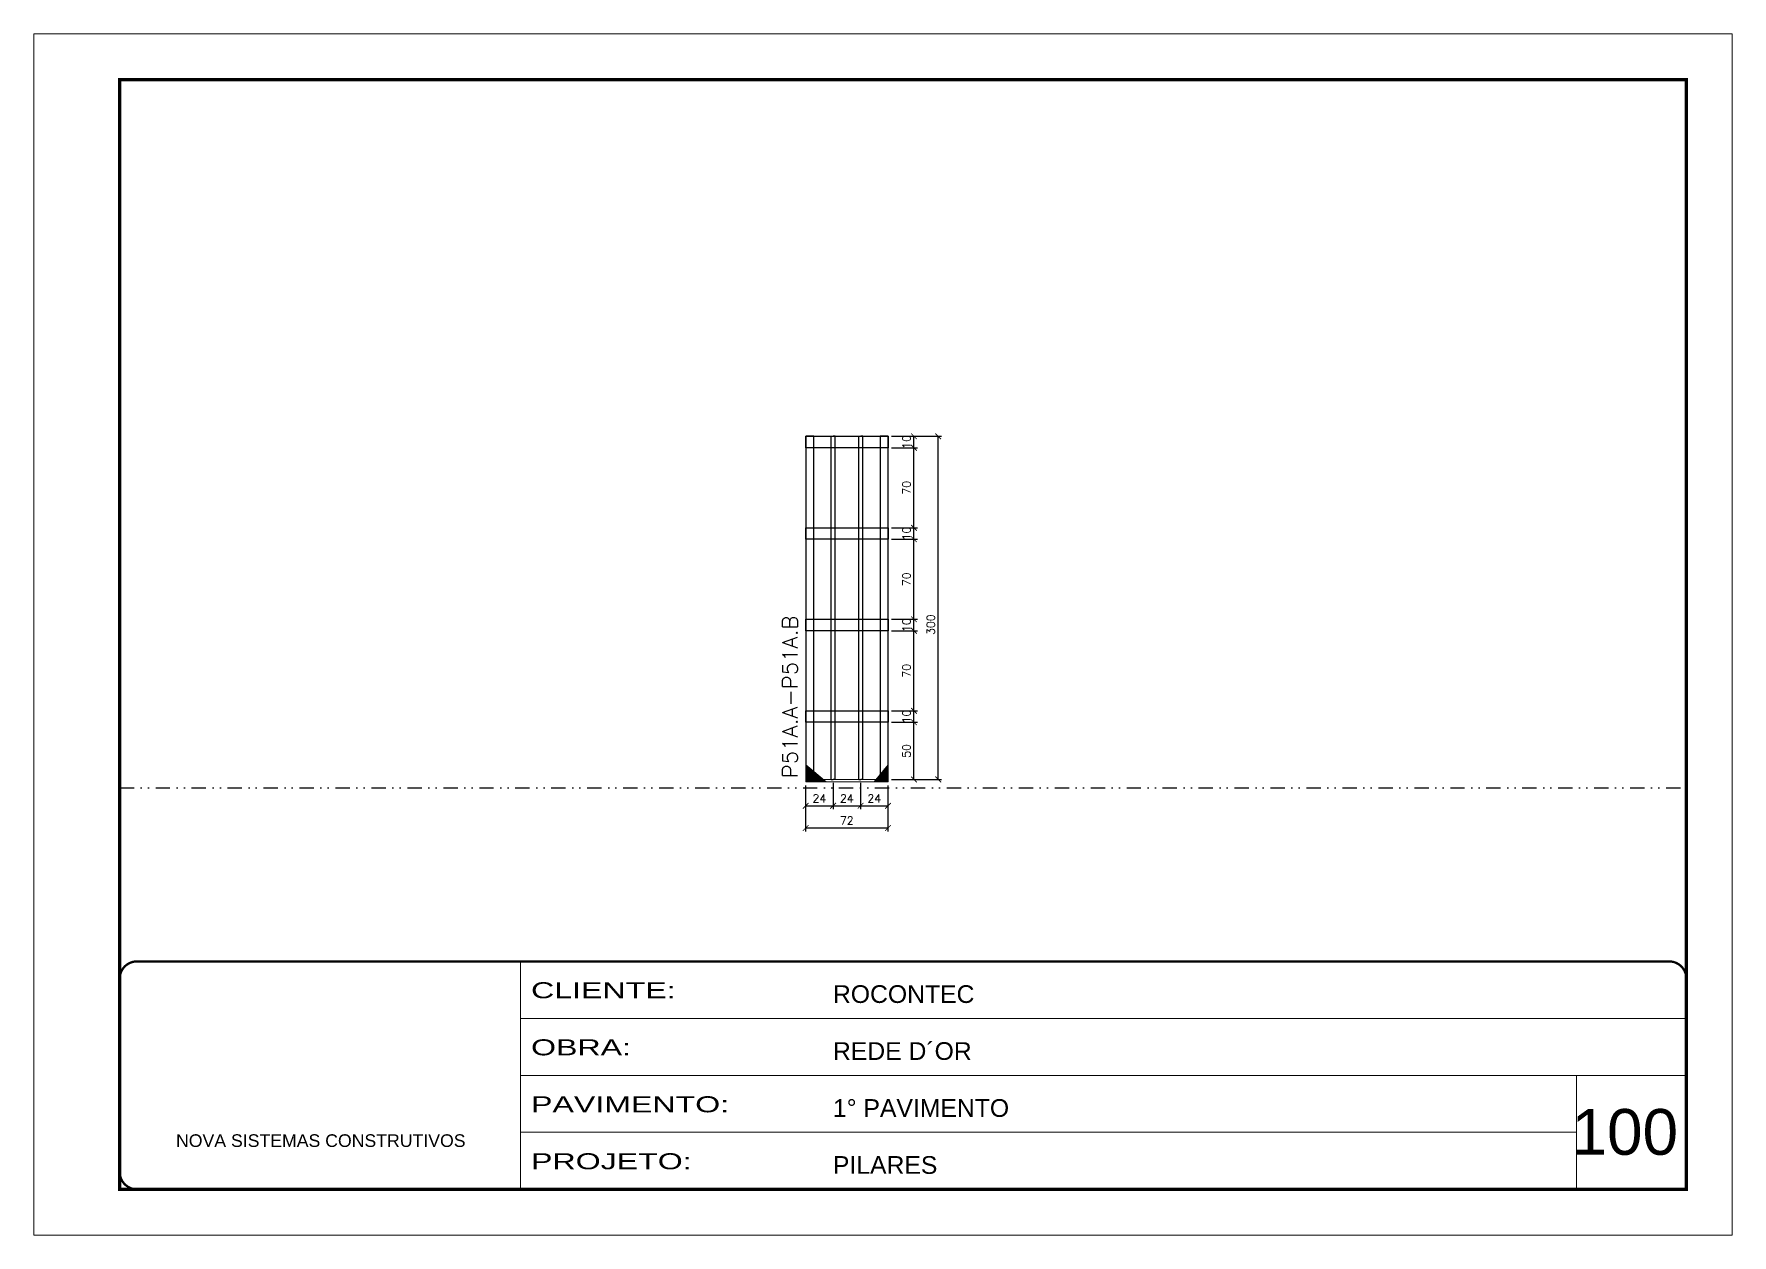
# Model space of a CAD drawing. Extents: x 2949 to 9203, y -16089 to 12527.
# Drawn here: x 7704 to 9189, y -16089 to -15039 of the extents above; entities that cross this region are included whole.
import ezdxf

# ---------------------------------------------------------------- set-up
doc = ezdxf.new("R2010")
doc.units = 0
for name, pattern in [('CONTINUO', [0]), ('DASHED', [0.75, 0.5, -0.25]), ('DIVIDE2', [0.625, 0.25, -0.125, 0, -0.125, 0, -0.125]), ('HIDDEN', [0.375, 0.25, -0.125])]:
    doc.linetypes.add(name, pattern=pattern)
for name, color, linetype, lineweight in [('CARIMBO', 255, 'Continuous', 9), ('Folhas', 255, 'Continuous', 9), ('Madeira', 126, 'Continuous', 18), ('Sarr 2.2x7', 40, 'Continuous', 9), ('SARRAFO DE PRESSAO', 251, 'DASHED', 9), ('Texto Seção', 7, 'Continuous', 15)]:
    doc.layers.add(name, color=color, linetype=linetype, lineweight=lineweight)
for name, color, linetype in [('COTA', 241, 'Continuous'), ('Nível', 160, 'Continuous'), ('SARR_2.2x10', 60, 'Continuous'), ('SARR_3.5x7', 81, 'Continuous'), ('SARR_7x7', 40, 'Continuous')]:
    doc.layers.add(name, color=color, linetype=linetype)
doc.styles.add('ARIAL', font='arial.ttf')
doc.styles.add('REGUA-120', font='ROMANS.shx', dxfattribs={"height": 15})
doc.styles.add('ROMANS', font='romans.shx')
doc.styles.add('Tecnologia', font='')
doc.styles.get('Tecnologia').set_extended_font_data('Forgotten Futurist')
doc.dimstyles.new('Cota Paínel', dxfattribs={"dimtxt": 7, "dimasz": 5, "dimexe": 3, "dimexo": 3, "dimgap": 3, "dimtad": 1, "dimdec": 1, "dimzin": 12, "dimdsep": 46, "dimtxsty": 'ROMANS', "dimblk": 'ARCHTICK', "dimcen": 0, "dimclrd": 4, "dimclre": 4, "dimclrt": 1, "dimadec": 1, "dimazin": 3, "dimtfac": 1, "dimtdec": 1, "dimtmove": 0, "dimatfit": 3, "dimldrblk": 'OBLIQUE', "dimfxl": 1, "dimtolj": 1, "dimtzin": 12, "dimarcsym": 0})

# ---------------------------------------------------------------- blocks, each defined once
blk = doc.blocks.new('9999999999')
at = {"color": 30, "linetype": 'CONTINUO'}
for p, q in [((98564.6, 34230.2), (98564.6, 34429.4)), ((98564.6, 34379.6), (99584, 34379.6)), ((98564.6, 34329.8), (99488, 34329.8)), ((99584, 34329.8), (99488, 34329.8)), ((99488, 34329.8), (99488, 34230.2)), ((98564.6, 34280), (99488, 34280))]:
    blk.add_line(p, q, dxfattribs=at)
at = {"color": 30, "linetype": 'CONTINUO', "const_width": 2}
blk.add_lwpolyline([(99584, 34230.2), (99584, 34414.4, 0.414214), (99569, 34429.4), (98229, 34429.4, 0.414214), (98214, 34414.4), (98214, 34245.2, 0.414214), (98229, 34230.2), (99584, 34230.2)], format="xyb", dxfattribs=at)
at = {"layer": 'Folhas'}
blk.add_lwpolyline([(98139, 34190.2), (99624, 34190.2), (99624, 35240.2), (98139, 35240.2)], close=True, dxfattribs=at)
at = {"layer": 'Folhas', "color": 30, "const_width": 3}
blk.add_lwpolyline([(98214, 34230.2), (99584, 34230.2), (99584, 35200.2), (98214, 35200.2)], close=True, dxfattribs=at)
at = {"color": 7, "linetype": 'Continuous', "ltscale": 5, "style": 'ARIAL'}
for s, height, p in [('ROCONTEC', 15.48, (98837.7, 34393.1)), ('REDE D´OR', 15.48, (98837.7, 34343.3)), ('1° PAVIMENTO', 15.483, (98837.7, 34293.5)), ('NOVA SISTEMAS CONSTRUTIVOS', 11.059, (98263.2, 34267.2)), ('PILARES', 15.48, (98837.7, 34243.7))]:
    blk.add_text(s, height=height, dxfattribs=at).set_placement(p)
at = {"layer": 'Folhas', "color": 7, "style": 'Tecnologia', "width": 1.5}
for s, p in [('CLIENTE:', (98573.7, 34397.2)), ('OBRA:', (98573.7, 34347.3)), ('PAVIMENTO:', (98573.7, 34297.5)), ('PROJETO:', (98573.7, 34247.7))]:
    blk.add_text(s, height=14, dxfattribs=at).set_placement(p)
blk = doc.blocks.new('_ArchTick')
at = {"color": 0, "linetype": 'ByBlock', "const_width": 0.15}
blk.add_lwpolyline([(-0.5, -0.5), (0.5, 0.5)], dxfattribs=at)
blk = doc.blocks.new('*D3488')
at = {"layer": 'COTA', "color": 4, "lineweight": -2, "transparency": 16777216}
for p, q in [((8378.9, -15696), (8378.9, -15716.8)), ((8402.9, -15693.8), (8402.9, -15716.8)), ((8378.9, -15713.8), (8402.9, -15713.8))]:
    blk.add_line(p, q, dxfattribs=at)
at = {"layer": 'Defpoints', "color": 0, "transparency": 16777216}
for p in [(8378.9, -15693), (8402.9, -15690.8), (8402.9, -15713.8)]:
    blk.add_point(p, dxfattribs=at)
at = {"layer": 'COTA', "color": 4, "lineweight": -2, "transparency": 16777216, "xscale": 5, "yscale": 5, "zscale": 5, "rotation": 180}
blk.add_blockref('_ArchTick', (8378.9, -15713.8), dxfattribs=at)
at = {"layer": 'COTA', "color": 4, "lineweight": -2, "transparency": 16777216, "xscale": 5, "yscale": 5, "zscale": 5}
blk.add_blockref('_ArchTick', (8402.9, -15713.8), dxfattribs=at)
at = {"layer": 'COTA', "color": 1, "transparency": 16777216, "insert": (8390.9, -15707.3), "char_height": 7, "attachment_point": 5, "style": 'ROMANS'}
blk.add_mtext('\\A1;24', dxfattribs=at)
blk = doc.blocks.new('_Oblique')
at = {"color": 0, "linetype": 'ByBlock', "lineweight": -2}
blk.add_line((-0.5, -0.5), (0.5, 0.5), dxfattribs=at)
blk = doc.blocks.new('*D3489')
at = {"layer": 'COTA', "color": 4, "lineweight": -2, "transparency": 16777216}
for p, q in [((8402.9, -15693.8), (8402.9, -15716.8)), ((8426.9, -15693.8), (8426.9, -15716.8)), ((8402.9, -15713.8), (8426.9, -15713.8))]:
    blk.add_line(p, q, dxfattribs=at)
at = {"layer": 'Defpoints', "color": 0, "transparency": 16777216}
for p in [(8402.9, -15690.8), (8426.9, -15690.8), (8426.9, -15713.8)]:
    blk.add_point(p, dxfattribs=at)
at = {"layer": 'COTA', "color": 4, "lineweight": -2, "transparency": 16777216, "xscale": 5, "yscale": 5, "zscale": 5, "rotation": 180}
blk.add_blockref('_ArchTick', (8402.9, -15713.8), dxfattribs=at)
at = {"layer": 'COTA', "color": 4, "lineweight": -2, "transparency": 16777216, "xscale": 5, "yscale": 5, "zscale": 5}
blk.add_blockref('_ArchTick', (8426.9, -15713.8), dxfattribs=at)
at = {"layer": 'COTA', "color": 1, "transparency": 16777216, "insert": (8414.9, -15707.3), "char_height": 7, "attachment_point": 5, "style": 'ROMANS'}
blk.add_mtext('\\A1;24', dxfattribs=at)
blk = doc.blocks.new('*D3490')
at = {"layer": 'COTA', "color": 4, "lineweight": -2, "transparency": 16777216}
for p, q in [((8426.9, -15693.8), (8426.9, -15716.8)), ((8450.9, -15696), (8450.9, -15716.8)), ((8426.9, -15713.8), (8450.9, -15713.8))]:
    blk.add_line(p, q, dxfattribs=at)
at = {"layer": 'Defpoints', "color": 0, "transparency": 16777216}
for p in [(8426.9, -15690.8), (8450.9, -15693), (8450.9, -15713.8)]:
    blk.add_point(p, dxfattribs=at)
at = {"layer": 'COTA', "color": 4, "lineweight": -2, "transparency": 16777216, "xscale": 5, "yscale": 5, "zscale": 5, "rotation": 180}
blk.add_blockref('_ArchTick', (8426.9, -15713.8), dxfattribs=at)
at = {"layer": 'COTA', "color": 4, "lineweight": -2, "transparency": 16777216, "xscale": 5, "yscale": 5, "zscale": 5}
blk.add_blockref('_ArchTick', (8450.9, -15713.8), dxfattribs=at)
at = {"layer": 'COTA', "color": 1, "transparency": 16777216, "insert": (8438.9, -15707.3), "char_height": 7, "attachment_point": 5, "style": 'ROMANS'}
blk.add_mtext('\\A1;24', dxfattribs=at)
blk = doc.blocks.new('*D3491')
at = {"layer": 'COTA', "color": 4, "lineweight": -2, "transparency": 16777216}
for p, q in [((8378.9, -15696), (8378.9, -15736.2)), ((8450.9, -15696), (8450.9, -15736.2)), ((8378.9, -15733.2), (8450.9, -15733.2))]:
    blk.add_line(p, q, dxfattribs=at)
at = {"layer": 'Defpoints', "color": 0, "transparency": 16777216}
for p in [(8378.9, -15693), (8450.9, -15693), (8450.9, -15733.2)]:
    blk.add_point(p, dxfattribs=at)
at = {"layer": 'COTA', "color": 4, "lineweight": -2, "transparency": 16777216, "xscale": 5, "yscale": 5, "zscale": 5, "rotation": 180}
blk.add_blockref('_ArchTick', (8378.9, -15733.2), dxfattribs=at)
at = {"layer": 'COTA', "color": 4, "lineweight": -2, "transparency": 16777216, "xscale": 5, "yscale": 5, "zscale": 5}
blk.add_blockref('_ArchTick', (8450.9, -15733.2), dxfattribs=at)
at = {"layer": 'COTA', "color": 1, "transparency": 16777216, "insert": (8414.9, -15726.7), "char_height": 7, "attachment_point": 5, "style": 'ROMANS'}
blk.add_mtext('\\A1;72', dxfattribs=at)
blk = doc.blocks.new('*D3492')
at = {"layer": 'COTA', "color": 4, "lineweight": -2, "transparency": 16777216}
for p, q in [((8453.9, -15640.8), (8476.6, -15640.8)), ((8473.6, -15690.8), (8473.6, -15640.8)), ((8453.9, -15690.8), (8476.6, -15690.8))]:
    blk.add_line(p, q, dxfattribs=at)
at = {"layer": 'Defpoints', "color": 0, "transparency": 16777216}
for p in [(8450.9, -15640.8), (8473.6, -15640.8), (8450.9, -15690.8)]:
    blk.add_point(p, dxfattribs=at)
at = {"layer": 'COTA', "color": 4, "lineweight": -2, "transparency": 16777216, "xscale": 5, "yscale": 5, "zscale": 5}
for p, rotation in [((8473.6, -15640.8), 90), ((8473.6, -15690.8), 270)]:
    blk.add_blockref('_ArchTick', p, dxfattribs=dict(at, rotation=rotation))
at = {"layer": 'COTA', "color": 1, "transparency": 16777216, "insert": (8467.1, -15665.8), "char_height": 7, "attachment_point": 5, "rotation": 90, "style": 'ROMANS'}
blk.add_mtext('\\A1;50', dxfattribs=at)
blk = doc.blocks.new('*D3493')
at = {"layer": 'COTA', "color": 4, "lineweight": -2, "transparency": 16777216}
for p, q in [((8453.9, -15630.8), (8476.6, -15630.8)), ((8473.6, -15640.8), (8473.6, -15630.8)), ((8453.9, -15640.8), (8476.6, -15640.8))]:
    blk.add_line(p, q, dxfattribs=at)
at = {"layer": 'Defpoints', "color": 0, "transparency": 16777216}
for p in [(8450.9, -15630.8), (8473.6, -15630.8), (8450.9, -15640.8)]:
    blk.add_point(p, dxfattribs=at)
at = {"layer": 'COTA', "color": 4, "lineweight": -2, "transparency": 16777216, "xscale": 5, "yscale": 5, "zscale": 5}
for p, rotation in [((8473.6, -15630.8), 90), ((8473.6, -15640.8), 270)]:
    blk.add_blockref('_ArchTick', p, dxfattribs=dict(at, rotation=rotation))
at = {"layer": 'COTA', "color": 1, "transparency": 16777216, "insert": (8467.1, -15635.8), "char_height": 7, "attachment_point": 5, "rotation": 90, "style": 'ROMANS'}
blk.add_mtext('\\A1;10', dxfattribs=at)
blk = doc.blocks.new('*D3494')
at = {"layer": 'COTA', "color": 4, "lineweight": -2, "transparency": 16777216}
for p, q in [((8453.9, -15560.8), (8476.6, -15560.8)), ((8473.6, -15630.8), (8473.6, -15560.8)), ((8453.9, -15630.8), (8476.6, -15630.8))]:
    blk.add_line(p, q, dxfattribs=at)
at = {"layer": 'Defpoints', "color": 0, "transparency": 16777216}
for p in [(8450.9, -15560.8), (8473.6, -15560.8), (8450.9, -15630.8)]:
    blk.add_point(p, dxfattribs=at)
at = {"layer": 'COTA', "color": 4, "lineweight": -2, "transparency": 16777216, "xscale": 5, "yscale": 5, "zscale": 5}
for p, rotation in [((8473.6, -15560.8), 90), ((8473.6, -15630.8), 270)]:
    blk.add_blockref('_ArchTick', p, dxfattribs=dict(at, rotation=rotation))
at = {"layer": 'COTA', "color": 1, "transparency": 16777216, "insert": (8467.1, -15595.8), "char_height": 7, "attachment_point": 5, "rotation": 90, "style": 'ROMANS'}
blk.add_mtext('\\A1;70', dxfattribs=at)
blk = doc.blocks.new('*D3495')
at = {"layer": 'COTA', "color": 4, "lineweight": -2, "transparency": 16777216}
for p, q in [((8453.9, -15550.8), (8476.6, -15550.8)), ((8453.9, -15560.8), (8476.6, -15560.8)), ((8473.6, -15560.8), (8473.6, -15550.8))]:
    blk.add_line(p, q, dxfattribs=at)
at = {"layer": 'Defpoints', "color": 0, "transparency": 16777216}
for p in [(8450.9, -15550.8), (8450.9, -15560.8), (8473.6, -15550.8)]:
    blk.add_point(p, dxfattribs=at)
at = {"layer": 'COTA', "color": 4, "lineweight": -2, "transparency": 16777216, "xscale": 5, "yscale": 5, "zscale": 5}
for p, rotation in [((8473.6, -15550.8), 90), ((8473.6, -15560.8), 270)]:
    blk.add_blockref('_ArchTick', p, dxfattribs=dict(at, rotation=rotation))
at = {"layer": 'COTA', "color": 1, "transparency": 16777216, "insert": (8467.1, -15555.8), "char_height": 7, "attachment_point": 5, "rotation": 90, "style": 'ROMANS'}
blk.add_mtext('\\A1;10', dxfattribs=at)
blk = doc.blocks.new('*D3496')
at = {"layer": 'COTA', "color": 4, "lineweight": -2, "transparency": 16777216}
for p, q in [((8453.9, -15480.8), (8476.6, -15480.8)), ((8473.6, -15550.8), (8473.6, -15480.8)), ((8453.9, -15550.8), (8476.6, -15550.8))]:
    blk.add_line(p, q, dxfattribs=at)
at = {"layer": 'Defpoints', "color": 0, "transparency": 16777216}
for p in [(8450.9, -15480.8), (8473.6, -15480.8), (8450.9, -15550.8)]:
    blk.add_point(p, dxfattribs=at)
at = {"layer": 'COTA', "color": 4, "lineweight": -2, "transparency": 16777216, "xscale": 5, "yscale": 5, "zscale": 5}
for p, rotation in [((8473.6, -15480.8), 90), ((8473.6, -15550.8), 270)]:
    blk.add_blockref('_ArchTick', p, dxfattribs=dict(at, rotation=rotation))
at = {"layer": 'COTA', "color": 1, "transparency": 16777216, "insert": (8467.1, -15515.8), "char_height": 7, "attachment_point": 5, "rotation": 90, "style": 'ROMANS'}
blk.add_mtext('\\A1;70', dxfattribs=at)
blk = doc.blocks.new('*D3497')
at = {"layer": 'COTA', "color": 4, "lineweight": -2, "transparency": 16777216}
for p, q in [((8453.9, -15470.8), (8476.6, -15470.8)), ((8473.6, -15480.8), (8473.6, -15470.8)), ((8453.9, -15480.8), (8476.6, -15480.8))]:
    blk.add_line(p, q, dxfattribs=at)
at = {"layer": 'Defpoints', "color": 0, "transparency": 16777216}
for p in [(8450.9, -15470.8), (8473.6, -15470.8), (8450.9, -15480.8)]:
    blk.add_point(p, dxfattribs=at)
at = {"layer": 'COTA', "color": 4, "lineweight": -2, "transparency": 16777216, "xscale": 5, "yscale": 5, "zscale": 5}
for p, rotation in [((8473.6, -15470.8), 90), ((8473.6, -15480.8), 270)]:
    blk.add_blockref('_ArchTick', p, dxfattribs=dict(at, rotation=rotation))
at = {"layer": 'COTA', "color": 1, "transparency": 16777216, "insert": (8467.1, -15475.8), "char_height": 7, "attachment_point": 5, "rotation": 90, "style": 'ROMANS'}
blk.add_mtext('\\A1;10', dxfattribs=at)
blk = doc.blocks.new('*D3498')
at = {"layer": 'COTA', "color": 4, "lineweight": -2, "transparency": 16777216}
for p, q in [((8453.9, -15400.8), (8476.6, -15400.8)), ((8473.6, -15470.8), (8473.6, -15400.8)), ((8453.9, -15470.8), (8476.6, -15470.8))]:
    blk.add_line(p, q, dxfattribs=at)
at = {"layer": 'Defpoints', "color": 0, "transparency": 16777216}
for p in [(8450.9, -15400.8), (8473.6, -15400.8), (8450.9, -15470.8)]:
    blk.add_point(p, dxfattribs=at)
at = {"layer": 'COTA', "color": 4, "lineweight": -2, "transparency": 16777216, "xscale": 5, "yscale": 5, "zscale": 5}
for p, rotation in [((8473.6, -15400.8), 90), ((8473.6, -15470.8), 270)]:
    blk.add_blockref('_ArchTick', p, dxfattribs=dict(at, rotation=rotation))
at = {"layer": 'COTA', "color": 1, "transparency": 16777216, "insert": (8467.1, -15435.8), "char_height": 7, "attachment_point": 5, "rotation": 90, "style": 'ROMANS'}
blk.add_mtext('\\A1;70', dxfattribs=at)
blk = doc.blocks.new('*D3499')
at = {"layer": 'COTA', "color": 4, "lineweight": -2, "transparency": 16777216}
for p, q in [((8453.9, -15390.8), (8497.8, -15390.8)), ((8494.8, -15690.8), (8494.8, -15390.8)), ((8453.9, -15690.8), (8497.8, -15690.8))]:
    blk.add_line(p, q, dxfattribs=at)
at = {"layer": 'Defpoints', "color": 0, "transparency": 16777216}
for p in [(8450.9, -15390.8), (8494.8, -15390.8), (8450.9, -15690.8)]:
    blk.add_point(p, dxfattribs=at)
at = {"layer": 'COTA', "color": 4, "lineweight": -2, "transparency": 16777216, "xscale": 5, "yscale": 5, "zscale": 5}
for p, rotation in [((8494.8, -15390.8), 90), ((8494.8, -15690.8), 270)]:
    blk.add_blockref('_ArchTick', p, dxfattribs=dict(at, rotation=rotation))
at = {"layer": 'COTA', "color": 1, "transparency": 16777216, "insert": (8488.3, -15555.5), "char_height": 7, "attachment_point": 5, "rotation": 90, "style": 'ROMANS'}
blk.add_mtext('\\A1;300', dxfattribs=at)
blk = doc.blocks.new('*D3500')
at = {"layer": 'COTA', "color": 4, "lineweight": -2, "transparency": 16777216}
for p, q in [((8453.9, -15390.8), (8476.6, -15390.8)), ((8473.6, -15400.8), (8473.6, -15390.8)), ((8453.9, -15400.8), (8476.6, -15400.8))]:
    blk.add_line(p, q, dxfattribs=at)
at = {"layer": 'Defpoints', "color": 0, "transparency": 16777216}
for p in [(8450.9, -15390.8), (8473.6, -15390.8), (8450.9, -15400.8)]:
    blk.add_point(p, dxfattribs=at)
at = {"layer": 'COTA', "color": 4, "lineweight": -2, "transparency": 16777216, "xscale": 5, "yscale": 5, "zscale": 5}
for p, rotation in [((8473.6, -15390.8), 90), ((8473.6, -15400.8), 270)]:
    blk.add_blockref('_ArchTick', p, dxfattribs=dict(at, rotation=rotation))
at = {"layer": 'COTA', "color": 1, "transparency": 16777216, "insert": (8467.1, -15395.8), "char_height": 7, "attachment_point": 5, "rotation": 90, "style": 'ROMANS'}
blk.add_mtext('\\A1;10', dxfattribs=at)

msp = doc.modelspace()

# ---------------------------------------------------------------- hatches: boundary and pattern name
at = {"layer": 'Madeira'}
h = msp.add_hatch(color=252, dxfattribs=at)
h.dxf.hatch_style = 2
h.paths.add_polyline_path([(8378.92, -15677.98), (8378.92, -15692.98), (8396.92, -15692.98)])
h = msp.add_hatch(color=252, dxfattribs=at)
h.dxf.hatch_style = 2
h.paths.add_polyline_path([(8450.92, -15677.98), (8450.92, -15692.98), (8438.92, -15692.98)])

# ---------------------------------------------------------------- linework, layer by layer
at = {"layer": 'Madeira', "color": 250, "linetype": 'HIDDEN'}
for p, q in [((8382.42, -15681.48), (8382.42, -15690.78)), ((8447.42, -15681.48), (8447.42, -15690.78)), ((8388.76, -15690.78), (8378.92, -15690.78)), ((8388.76, -15690.78), (8378.92, -15690.78)), ((8441.09, -15690.78), (8450.92, -15690.78)), ((8441.09, -15690.78), (8450.92, -15690.78))]:
    msp.add_line(p, q, dxfattribs=at)
at = {"layer": 'Madeira', "color": 1, "linetype": 'HIDDEN'}
for p, q in [((8382.42, -15681.48), (8382.42, -15690.78)), ((8447.42, -15681.48), (8447.42, -15690.78)), ((8394.72, -15690.78), (8378.92, -15690.78)), ((8385.92, -15684.99), (8385.92, -15690.78)), ((8435.12, -15690.78), (8450.92, -15690.78))]:
    msp.add_line(p, q, dxfattribs=at)
at = {"layer": 'Madeira', "color": 250}
msp.add_line((8378.92, -15690.78), (8378.92, -15692.98), dxfattribs=at)
msp.add_line((8378.92, -15690.78), (8378.92, -15692.98), dxfattribs=at)
msp.add_line((8378.92, -15690.78), (8378.92, -15692.98), dxfattribs=at)
at = {"layer": 'Madeira', "color": 0}
for points in [[(8378.92, -15677.98), (8378.92, -15692.98), (8396.92, -15692.98), (8378.92, -15677.98)], [(8450.92, -15677.98), (8450.92, -15692.98), (8438.92, -15692.98), (8450.92, -15677.98)]]:
    msp.add_lwpolyline(points, dxfattribs=at)
at = {"layer": 'Nível', "color": 4, "linetype": 'DIVIDE2', "ltscale": 50}
msp.add_line((7779.03, -15697.98), (9149.03, -15697.98), dxfattribs=at)
at = {"layer": 'Sarr 2.2x7'}
msp.add_lwpolyline([(8450.92, -15690.78), (8378.92, -15690.78), (8378.92, -15692.98), (8450.92, -15692.98)], close=True, dxfattribs=at)
at = {"layer": 'SARR_2.2x10'}
for points in [[(8378.92, -15390.75), (8450.92, -15390.75), (8450.92, -15400.75), (8378.92, -15400.75)], [(8378.92, -15470.78), (8450.92, -15470.78), (8450.92, -15480.78), (8378.92, -15480.78)], [(8378.92, -15550.78), (8450.92, -15550.78), (8450.92, -15560.78), (8378.92, -15560.78)], [(8378.92, -15630.78), (8450.92, -15630.78), (8450.92, -15640.78), (8378.92, -15640.78)]]:
    msp.add_lwpolyline(points, close=True, dxfattribs=at)
at = {"layer": 'SARR_3.5x7'}
for p, q in [((8401.17, -15690.78), (8401.17, -15390.75)), ((8401.17, -15390.75), (8402.92, -15390.75)), ((8404.67, -15390.75), (8402.92, -15390.75)), ((8404.67, -15690.78), (8404.67, -15390.75)), ((8425.3, -15690.78), (8425.3, -15390.75)), ((8425.3, -15390.75), (8427.05, -15390.75)), ((8428.8, -15390.75), (8427.05, -15390.75)), ((8428.8, -15690.78), (8428.8, -15390.75)), ((8401.17, -15690.78), (8402.92, -15690.78)), ((8404.67, -15690.78), (8402.92, -15690.78)), ((8425.3, -15690.78), (8427.05, -15690.78)), ((8428.8, -15690.78), (8427.05, -15690.78))]:
    msp.add_line(p, q, dxfattribs=at)
at = {"layer": 'SARR_7x7'}
for points in [[(8378.92, -15690.78), (8385.92, -15690.78), (8385.92, -15390.75), (8378.92, -15390.75)], [(8443.92, -15690.78), (8450.92, -15690.78), (8450.92, -15390.75), (8443.92, -15390.75)]]:
    msp.add_lwpolyline(points, close=True, dxfattribs=at)

# ---------------------------------------------------------------- block references
at = {"layer": 'SARRAFO DE PRESSAO', "color": 6, "linetype": 'ByBlock'}
msp.add_blockref('9999999999', (-90434.94, -50279.27), dxfattribs=at)

# ---------------------------------------------------------------- texts
at = {"layer": 'CARIMBO', "style": 'ARIAL'}
msp.add_text('100', height=40, dxfattribs=at).set_placement((9048.63, -16018.92))
at = {"layer": 'Texto Seção', "style": 'REGUA-120', "width": 1.05}
msp.add_text('P51A.A-P51A.B', height=13, rotation=90, dxfattribs=at).set_placement((8371.73, -15689.69))

# ---------------------------------------------------------------- dimensions: what is measured, and where the dimension line sits
at = {"layer": 'COTA'}
for base, p1, p2, picture, middle in [((8473.62, -15390.75), (8450.92, -15400.75), (8450.92, -15390.75), '*D3500', (8473.62, -15395.75)), ((8494.84, -15390.78), (8450.92, -15690.82), (8450.92, -15390.78), '*D3499', (8494.84, -15555.48)), ((8473.62, -15470.78), (8450.92, -15480.78), (8450.92, -15470.78), '*D3497', (8473.62, -15475.78)), ((8473.62, -15550.78), (8450.92, -15560.78), (8450.92, -15550.78), '*D3495', (8473.62, -15555.78)), ((8473.62, -15630.78), (8450.92, -15640.78), (8450.92, -15630.78), '*D3493', (8473.62, -15635.78))]:
    dim = msp.add_linear_dim(base=base, p1=p1, p2=p2, angle=90, dimstyle='Cota Paínel', dxfattribs=at)
    dim.commit()
    dim.dimension.update_dxf_attribs({"geometry": picture, "text_midpoint": middle, "dimtype": 160})
for base, p1, p2, picture, middle in [((8473.62, -15400.79), (8450.92, -15470.78), (8450.92, -15400.79), '*D3498', (8467.12, -15435.79)), ((8473.62, -15480.78), (8450.92, -15550.78), (8450.92, -15480.78), '*D3496', (8467.12, -15515.78)), ((8473.62, -15560.78), (8450.92, -15630.78), (8450.92, -15560.78), '*D3494', (8467.12, -15595.78)), ((8473.62, -15640.78), (8450.92, -15690.78), (8450.92, -15640.78), '*D3492', (8467.12, -15665.78))]:
    dim = msp.add_linear_dim(base=base, p1=p1, p2=p2, angle=90, dimstyle='Cota Paínel', dxfattribs=at)
    dim.commit()
    dim.dimension.update_dxf_attribs({"geometry": picture, "text_midpoint": middle})
for base, p1, p2, picture, middle in [((8402.92, -15713.81), (8378.92, -15692.98), (8402.92, -15690.78), '*D3488', (8390.92, -15707.31)), ((8450.92, -15733.16), (8378.92, -15692.98), (8450.92, -15692.99), '*D3491', (8414.92, -15726.66)), ((8426.92, -15713.81), (8402.92, -15690.78), (8426.92, -15690.78), '*D3489', (8414.92, -15707.31)), ((8450.92, -15713.81), (8426.92, -15690.78), (8450.92, -15692.98), '*D3490', (8438.92, -15707.31))]:
    dim = msp.add_linear_dim(base=base, p1=p1, p2=p2, dimstyle='Cota Paínel', dxfattribs=at)
    dim.commit()
    dim.dimension.update_dxf_attribs({"geometry": picture, "text_midpoint": middle})

doc.saveas('drawing.dxf')
